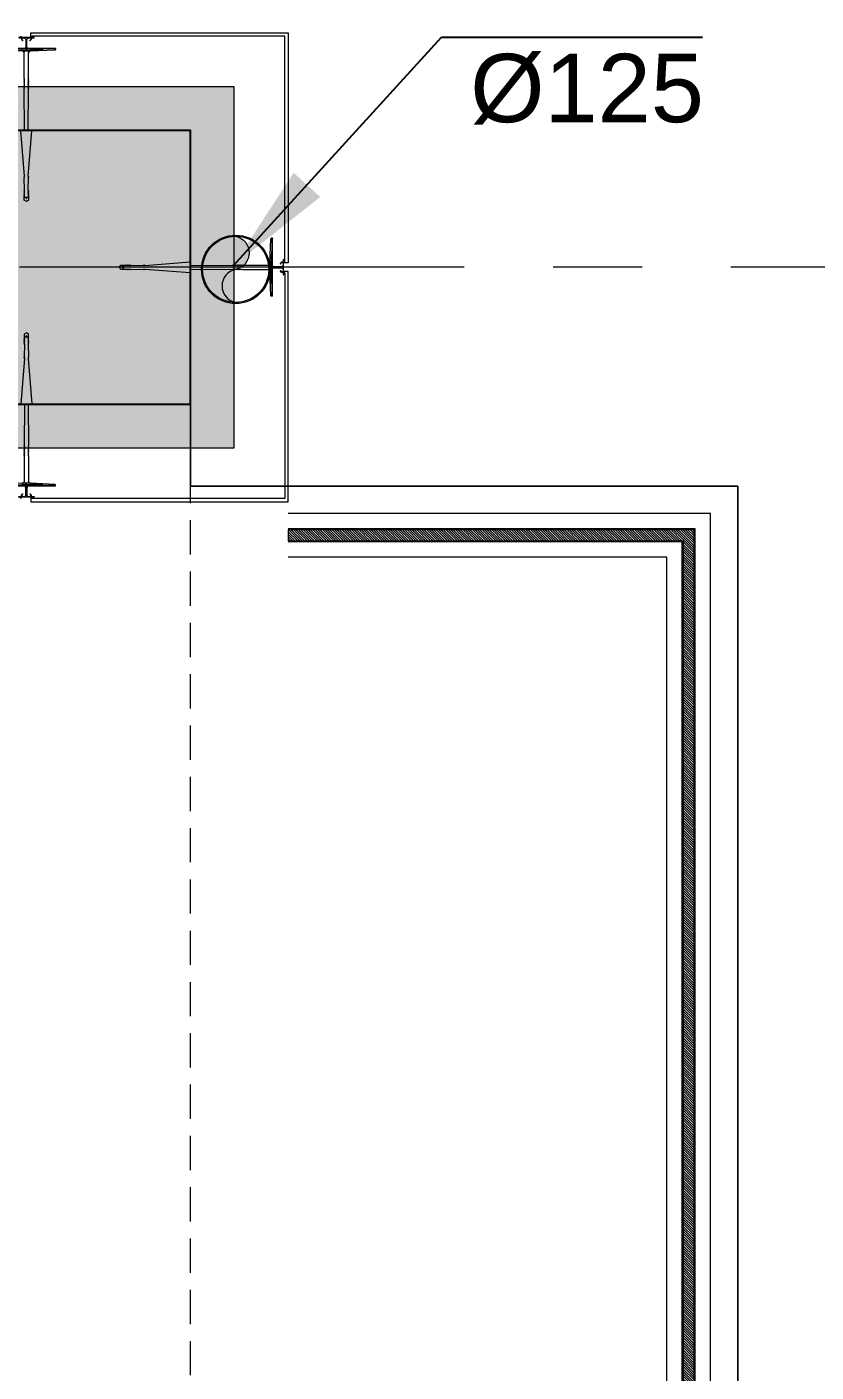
# Model space of a CAD drawing. Header units: centimetres. Extents: x 92587 to 105438, y -55119 to -48334.
# Drawn here: x 96784.2 to 96928.4, y -52284.3 to -52038.4 of the extents above; entities that cross this region are included whole.
import ezdxf

# ---------------------------------------------------------------- set-up
doc = ezdxf.new("R2010")
doc.units = ezdxf.units.CM
doc.header["$LTSCALE"] = 50
doc.header["$MEASUREMENT"] = 0
for name, pattern in [('AUSGEZOGEN', [0]), ('AXES', [2, 1.25, -0.25, 0.25, -0.25]), ('CACHE', [0.375, 0.25, -0.125]), ('CONTINU', [0]), ('CORNER', [20, 0, -20])]:
    doc.linetypes.add(name, pattern=pattern)
for name, color, linetype, lineweight in [('ACITOP', 214, 'Continuous', 18), ('BETON CACHE', 4, 'CACHE', 5), ('CONSOLE ISOL.', 214, 'Continuous', 15), ('ISOLATION', 252, 'Continuous', 0), ('MACONNERIE COUPE', 7, 'Continuous', 30), ('WD_Corner', 154, 'Continuous', 5), ('WD_Dowel', 154, 'Continuous', 5), ('WD_Text_Legende', 154, 'AUSGEZOGEN', 5), ('WINDOWS', 21, 'Continuous', 5)]:
    doc.layers.add(name, color=color, linetype=linetype, lineweight=lineweight)
for name, color, linetype in [('AXES', 10, 'AXES'), ('BETON COUPE', 3, 'CONTINU'), ('BETON TRAME', 252, 'Continuous'), ('BORD', 5, 'Continuous'), ('TEXTE', 7, 'Continuous')]:
    doc.layers.add(name, color=color, linetype=linetype)
doc.layers.add('HYPALON', color=7, linetype='Continuous', true_color=0xffaa00)
doc.layers.add('WD_Assist1', color=6, linetype='CORNER', lineweight=0, plot=False)
doc.styles.add('RS_TEXT_1.50', font='arial.ttf', dxfattribs={"height": 12.5})
doc.dimstyles.new('ISO-25', dxfattribs={"dimtxt": 2.5, "dimasz": 2.5, "dimexe": 1.25, "dimexo": 0.625, "dimtad": 1, "dimtxsty": 'Standard', "dimcen": 2.5, "dimadec": 0, "dimazin": 0, "dimtfac": 1, "dimtmove": 0, "dimatfit": 3, "dimfxl": 1, "dimarcsym": 0})

# ---------------------------------------------------------------- blocks, each defined once
blk = doc.blocks.new('A$C1cd8c289')
at = {"layer": 'AXES', "lineweight": 5, "ltscale": 1.3}
blk.add_line((3195, -1220), (-1985, -1220), dxfattribs=at)
blk = doc.blocks.new('ankeri')
at = {"layer": 'WD_Assist1'}
for p, q in [((-2.32, 5.2), (-2.54, 0.59)), ((-2.22, 5.3), (-2.32, 5.2)), ((-2, 5.3), (-2.22, 5.3)), ((-2, -5.3), (-2, 5.3)), ((-29.75, 0.39), (-30, 0)), ((-30, 0), (-29.75, -0.39)), ((-2.76, 0.39), (-29.75, 0.39)), ((-2.54, 0.59), (-2.76, 0.39)), ((-29.75, -0.39), (-2.76, -0.39)), ((-2.76, -0.39), (-2.54, -0.59)), ((-2.54, -0.59), (-2.32, -5.2)), ((-2.32, -5.2), (-2.22, -5.3)), ((-2.22, -5.3), (-2, -5.3))]:
    blk.add_line(p, q, dxfattribs=at)
at = {"layer": 'WD_Corner', "lineweight": 5}
blk.add_lwpolyline([(-2, 0.1), (-1.85, 0.1, -1), (-1.75, 0.1), (-0.25, 0.1, 0.185242), (-0.1, 0.55), (-0.1, 0.72), (-0.15, 0.73), (-0.15, 0.74), (-0.1, 0.75), (-0.1, 0.85), (-0.3, 0.85), (-0.3, 0.8), (-0.32, 0.8), (-0.33, 0.85), (-0.38, 0.85), (-0.5, 0.73), (-0.47, 0.68), (-0.48, 0.68), (-0.53, 0.7), (-0.54, 0.69), (-0.51, 0.65), (-0.54, 0.62), (-0.61, 0.69), (-0.4, 0.9), (-0.1, 0.9), (-0.1, 1.4), (0, 1.4), (0.05, 1.2), (0, 1.2), (0.05, 1.1), (0, 1.1), (0.25, 1), (0, 1), (0, -1), (0.25, -1), (0, -1.1), (0.05, -1.1), (0, -1.2), (0.05, -1.2), (0, -1.4), (-0.1, -1.4), (-0.1, -0.9), (-0.4, -0.9), (-0.61, -0.69), (-0.54, -0.62), (-0.51, -0.65), (-0.54, -0.69), (-0.53, -0.7), (-0.48, -0.68), (-0.47, -0.68), (-0.5, -0.73), (-0.38, -0.85), (-0.33, -0.85), (-0.32, -0.8), (-0.3, -0.8), (-0.3, -0.85), (-0.1, -0.85), (-0.1, -0.75), (-0.15, -0.74), (-0.15, -0.73), (-0.1, -0.72), (-0.1, -0.55, 0.185242), (-0.25, -0.1), (-1.75, -0.1, -1), (-1.85, -0.1), (-2, -0.1)], format="xyb", close=True, dxfattribs=at)
at = {"layer": 'WD_Dowel'}
for p, q in [((-2.32, 5.2), (-2.54, 0.74)), ((-2, 5.3), (-2.22, 5.3)), ((-2.11, 5.3), (-2.11, -5.3)), ((-2, 5.3), (-2, -5.3)), ((-2.11, 2.94), (-2.32, 2.94)), ((-2.32, 2.94), (-2.32, 0.74)), ((-29.75, 0.39), (-30, 0)), ((-30, 0), (-29.75, -0.39)), ((-28.88, 0.39), (-29.75, 0.39)), ((-29.47, 0.05), (-29.25, 0.09)), ((-29.47, 0.05), (-29.47, -0.05)), ((-29.25, 0.29), (-29.04, 0.37)), ((-29.25, 0.29), (-29.25, -0.29)), ((-28.88, 0.39), (-29.04, 0.34)), ((-29.04, 0.34), (-29.04, 0.37)), ((-28.82, 0.39), (-28.88, 0.39)), ((-28.82, 0.39), (-28.82, 0.34)), ((-28.82, 0.34), (-28.66, 0.39)), ((-28.61, 0.39), (-28.66, 0.39)), ((-28.61, 0.39), (-28.66, 0.39)), ((-28.61, 0.39), (-28.61, 0.34)), ((-28.61, 0.34), (-28.44, 0.39)), ((-28.39, 0.39), (-28.44, 0.39)), ((-28.39, 0.39), (-28.39, 0.34)), ((-28.39, 0.34), (-28.23, 0.39)), ((-28.17, 0.39), (-28.23, 0.39)), ((-28.17, 0.39), (-28.17, 0.34)), ((-28.17, 0.34), (-28.01, 0.39)), ((-27.96, 0.39), (-28.01, 0.39)), ((-27.96, 0.39), (-27.96, 0.34)), ((-27.96, 0.34), (-25.61, 0.39)), ((-25.56, 0.39), (-25.61, 0.39)), ((-25.56, 0.39), (-25.56, 0.34)), ((-25.56, 0.34), (-25.4, 0.39)), ((-25.34, 0.39), (-25.4, 0.39)), ((-25.34, 0.34), (-17.05, 0.99)), ((-25.34, 0.39), (-25.34, 0.34)), ((-17, 0.99), (-17.05, 0.99)), ((-17, 0.99), (-17, 0.34)), ((-17, 0.34), (-9.36, 0.39)), ((-9.3, 0.39), (-9.36, 0.39)), ((-9.3, 0.39), (-9.3, 0.34)), ((-9.3, 0.34), (-9.14, 0.39)), ((-9.09, 0.39), (-9.14, 0.39)), ((-9.09, 0.39), (-9.09, 0.34)), ((-9.09, 0.34), (-8.93, 0.39)), ((-8.87, 0.39), (-8.93, 0.39)), ((-8.87, 0.39), (-8.87, 0.34)), ((-8.87, 0.34), (-8.71, 0.39)), ((-8.66, 0.39), (-8.71, 0.39)), ((-8.66, 0.39), (-8.66, 0.34)), ((-8.66, 0.34), (-8.5, 0.39)), ((-8.44, 0.39), (-8.5, 0.39)), ((-8.44, 0.39), (-8.44, 0.34)), ((-8.44, 0.34), (-8.28, 0.39)), ((-8.23, 0.39), (-8.28, 0.39)), ((-8.23, 0.39), (-8.23, 0.34)), ((-8.23, 0.34), (-8.06, 0.39)), ((-8.01, 0.39), (-8.06, 0.39)), ((-8.01, 0.39), (-8.01, 0.34)), ((-8.01, 0.34), (-7.85, 0.39)), ((-7.79, 0.39), (-7.85, 0.39)), ((-7.79, 0.39), (-7.79, 0.34)), ((-7.79, 0.34), (-7.63, 0.39)), ((-7.58, 0.39), (-7.63, 0.39)), ((-7.58, 0.39), (-7.58, 0.34)), ((-7.58, 0.34), (-7.42, 0.39)), ((-7.42, 0.39), (-2.76, 0.39)), ((-2.54, 0.74), (-2.54, -0.74)), ((-2.54, 0.74), (-2.11, 0.74)), ((-2.11, 0.1), (-2.54, 0.1)), ((-2.32, 0.1), (-2.32, 0.74)), ((-29.75, -0.39), (-28.88, -0.39)), ((-29.25, -0.1), (-29.47, -0.05)), ((-29.25, -0.29), (-29.04, -0.37)), ((-29.04, -0.37), (-29.04, -0.34)), ((-29.04, -0.34), (-28.88, -0.39)), ((-28.82, -0.39), (-28.88, -0.39)), ((-28.82, -0.39), (-28.82, -0.34)), ((-28.82, -0.34), (-28.66, -0.39)), ((-28.61, -0.39), (-28.66, -0.39)), ((-28.61, -0.39), (-28.61, -0.34)), ((-28.61, -0.34), (-28.44, -0.39)), ((-28.39, -0.39), (-28.44, -0.39)), ((-28.39, -0.39), (-28.39, -0.34)), ((-28.39, -0.34), (-28.23, -0.39)), ((-28.17, -0.39), (-28.23, -0.39)), ((-28.17, -0.39), (-28.17, -0.34)), ((-28.17, -0.34), (-28.01, -0.39)), ((-27.96, -0.39), (-28.01, -0.39)), ((-27.96, -0.39), (-27.96, -0.34)), ((-27.96, -0.34), (-25.61, -0.39)), ((-25.56, -0.39), (-25.61, -0.39)), ((-25.56, -0.39), (-25.56, -0.34)), ((-25.56, -0.34), (-25.4, -0.39)), ((-25.34, -0.39), (-25.4, -0.39)), ((-25.34, -0.39), (-25.34, -0.34)), ((-25.34, -0.34), (-17.05, -0.99)), ((-17, -0.99), (-17.05, -0.99)), ((-17, -0.99), (-17, -0.34)), ((-17, -0.34), (-9.36, -0.39)), ((-9.3, -0.39), (-9.36, -0.39)), ((-9.3, -0.39), (-9.3, -0.34)), ((-9.3, -0.34), (-9.14, -0.39)), ((-9.09, -0.39), (-9.14, -0.39)), ((-9.09, -0.39), (-9.09, -0.34)), ((-9.09, -0.34), (-8.93, -0.39)), ((-8.87, -0.39), (-8.93, -0.39)), ((-8.87, -0.39), (-8.87, -0.34)), ((-8.87, -0.34), (-8.71, -0.39)), ((-8.66, -0.39), (-8.71, -0.39)), ((-8.66, -0.39), (-8.66, -0.34)), ((-8.66, -0.34), (-8.5, -0.39)), ((-8.44, -0.39), (-8.5, -0.39)), ((-8.44, -0.39), (-8.44, -0.34)), ((-8.44, -0.34), (-8.28, -0.39)), ((-8.23, -0.39), (-8.28, -0.39)), ((-8.23, -0.39), (-8.23, -0.34)), ((-8.23, -0.34), (-8.06, -0.39)), ((-8.01, -0.39), (-8.06, -0.39)), ((-8.01, -0.39), (-8.01, -0.34)), ((-8.01, -0.34), (-7.85, -0.39)), ((-7.79, -0.39), (-7.85, -0.39)), ((-7.79, -0.39), (-7.79, -0.34)), ((-7.79, -0.34), (-7.63, -0.39)), ((-7.58, -0.39), (-7.63, -0.39)), ((-7.58, -0.39), (-7.58, -0.34)), ((-7.58, -0.34), (-7.42, -0.39)), ((-7.42, -0.39), (-2.76, -0.39)), ((-2.11, -0.1), (-2.54, -0.1)), ((-2.54, -0.74), (-2.11, -0.74)), ((-2.54, -0.74), (-2.32, -5.2)), ((-2.32, -0.74), (-2.32, -0.1)), ((-2.22, -2.94), (-2.32, -0.74)), ((-2.11, -2.94), (-2.22, -2.94)), ((-2, -5.3), (-2.22, -5.3))]:
    blk.add_line(p, q, dxfattribs=at)
for centre, major_axis, start_param, end_param in [((-2.22, 5.2), (0.108, 0), 1.570796, 3.141593), ((-2.76, 0.59), (0.216, 0), -1.570795, 0), ((-2.76, -0.59), (-0.216, 0), 3.141593, 4.712389), ((-2.22, -5.2), (0.108, 0), 3.141593, 4.712389)]:
    blk.add_ellipse(centre, major_axis=major_axis, ratio=0.909091, start_param=start_param, end_param=end_param, dxfattribs=at)
blk = doc.blocks.new('A$C2225a440')
at = {"layer": 'ACITOP', "ltscale": 0.5, "true_color": 0x2776bb, "transparency": 33554559}
h = blk.add_hatch(color=152, dxfattribs=at)
h.dxf.hatch_style = 1
h.paths.add_polyline_path([(0, 6.05, 0.414214), (-6.05, 0, 0.414214), (0, -6.05, -0.823148), (0, 0, 0.810651)])
at = {"layer": 'ACITOP', "ltscale": 0.5}
blk.add_lwpolyline([(0, 6.05, -0.810651), (0, 0, 0.823148), (0, -6.05)], format="xyb", dxfattribs=at)
for radius in [6.25, 6.05]:
    blk.add_circle((0, 0), radius, dxfattribs=at)

msp = doc.modelspace()

# ---------------------------------------------------------------- hatches: boundary and pattern name
at = {"layer": 'BETON TRAME', "transparency": 33554559}
h = msp.add_hatch(color=256, dxfattribs=at)
h.dxf.hatch_style = 1
h.paths.add_polyline_path([(95944.11, -52797.36), (95979.11, -52797.36), (95979.11, -53447.36), (95944.11, -53447.36), (95944.11, -53272.36), (95484.11, -53272.36), (95484.11, -53447.36), (95449.11, -53447.36), (95449.11, -52797.36), (95484.11, -52797.36), (95484.11, -53232.36), (95694.11, -53232.36), (95694.11, -52902.36), (95734.11, -52902.36), (95734.11, -53232.36), (95944.11, -53232.36)])
h.paths.add_polyline_path([(96814.11, -54122.36), (96814.11, -54072.36), (96679.11, -54072.36), (96679.11, -54122.36)])
h.paths.add_polyline_path([(96079.11, -54122.36), (96079.11, -54072.36), (95944.11, -54072.36), (95944.11, -54122.36)])
h.paths.add_polyline_path([(95484.11, -54122.36), (95484.11, -54072.36), (95349.11, -54072.36), (95349.11, -54122.36)])
h.paths.add_polyline_path([(94749.11, -54122.36), (94749.11, -54072.36), (94614.11, -54072.36), (94614.11, -54122.36)])
h.paths.add_polyline_path([(94749.11, -53447.36), (94749.11, -53397.36), (94614.11, -53397.36), (94614.11, -53447.36)])
h.paths.add_polyline_path([(96814.11, -53447.36), (96814.11, -53397.36), (96679.11, -53397.36), (96679.11, -53447.36)])
h.paths.add_polyline_path([(96814.11, -52847.36), (96814.11, -52797.36), (96679.11, -52797.36), (96679.11, -52847.36)])
h.paths.add_polyline_path([(94749.11, -52847.36), (94749.11, -52797.36), (94614.11, -52797.36), (94614.11, -52847.36)])
h.paths.add_polyline_path([(94749.11, -52107.36), (94749.11, -52057.36), (94614.11, -52057.36), (94614.11, -52107.36)])
h.paths.add_polyline_path([(96679.11, -52057.36), (96679.11, -52107.36), (96814.11, -52107.36), (96814.11, -52057.36)])
h.paths.add_polyline_path([(95984.11, -52107.36), (95984.11, -52057.36), (95874.11, -52057.36), (95874.11, -52107.36)])
h.paths.add_polyline_path([(95554.11, -52107.36), (95554.11, -52057.36), (95444.11, -52057.36), (95444.11, -52107.36)])
h.paths.add_polyline_path([(95579.11, -52057.36), (95554.11, -52057.36), (95554.11, -52562.36), (95579.11, -52562.36)])
h.paths.add_polyline_path([(95874.11, -52057.36), (95849.11, -52057.36), (95849.11, -52562.36), (95874.11, -52562.36)])
at = {"layer": 'ISOLATION', "transparency": 33554687}
h = msp.add_hatch(dxfattribs=at)
h.set_pattern_fill('INSUL', color=256, scale=10, angle=45)
h.set_pattern_definition([(45, (95330.019, -52616.9036), (-2.65165, 2.65165), []), (45, (95329.1353, -52616.0197), (-2.65165, 2.65165), [1.25, -1.25]), (45, (95328.2514, -52615.136), (-2.65165, 2.65165), [1.25, -1.25])])
h.paths.add_polyline_path([(96704.11, -52107.36), (96704.11, -52154.25), (96712.11, -52154.25), (96712.11, -52115.36), (96822.11, -52115.36), (96822.11, -52049.36), (96624.11, -52049.36), (96624.11, -52057.36), (96814.11, -52057.36), (96814.11, -52107.36)])
at = {"layer": 'WINDOWS'}
h = msp.add_hatch(dxfattribs=at)
h.set_pattern_fill('ANSI31', color=140, scale=2.5, angle=450)
h.set_pattern_definition([(135, (95325.01916, -52616.90362), (-0.22097087, -0.22097087), [])])
h.paths.add_polyline_path([(96831.96, -52130.36), (96831.96, -52132.36), (96904.11, -52132.36), (96904.11, -52452.36), (96814.11, -52452.36), (96814.11, -52454.36), (96906.11, -52454.36), (96906.11, -52130.36)])

# ---------------------------------------------------------------- linework, layer by layer
at = {"layer": 'BETON CACHE', "lineweight": 5, "ltscale": 0.5}
msp.add_lwpolyline([(94614.11, -54122.36), (96814.11, -54122.36), (96814.11, -52057.36), (94614.11, -52057.36)], close=True, dxfattribs=at)
at = {"layer": 'BETON COUPE'}
msp.add_lwpolyline([(96679.11, -52057.36), (96679.11, -52107.36), (96814.11, -52107.36), (96814.11, -52057.36)], close=True, dxfattribs=at)
at = {"layer": 'BORD', "lineweight": 5, "ltscale": 0.5}
msp.add_lwpolyline([(96914.11, -54057.36), (96914.11, -53782.36), (96814.11, -53782.36), (96814.11, -52462.36), (96914.11, -52462.36), (96914.11, -52122.36), (96814.11, -52122.36), (96814.11, -52057.36), (94614.11, -52057.36), (94614.11, -52122.36), (94514.11, -52122.36), (94514.11, -52462.36), (94614.11, -52462.36), (94614.11, -53782.36), (94514.11, -53782.36), (94514.11, -54057.36)], dxfattribs=at)
at = {"layer": 'CONSOLE ISOL.'}
msp.add_lwpolyline([(96119.11, -52902.36), (96109.11, -52902.36), (96109.11, -52632.36), (95944.11, -52632.36), (95944.11, -52552.36), (95861.61, -52552.36), (95861.61, -52057.36), (96814.11, -52057.36), (96814.11, -52122.36), (96914.11, -52122.36), (96914.11, -52462.36), (96814.11, -52462.36), (96814.11, -53122.36), (96119.11, -53122.36)], close=True, dxfattribs=at)
at = {"layer": 'HYPALON', "lineweight": 5, "ltscale": 0.5}
for points in [[(96814.11, -52457.36), (96909.11, -52457.36), (96909.11, -52127.36), (96831.96, -52127.36)], [(96814.11, -52454.56), (96906.31, -52454.56), (96906.31, -52130.16), (96831.96, -52130.16)], [(96814.11, -52452.16), (96903.91, -52452.16), (96903.91, -52132.56), (96831.96, -52132.56)], [(96814.11, -52449.36), (96901.11, -52449.36), (96901.11, -52135.36), (96831.96, -52135.36)]]:
    msp.add_lwpolyline(points, dxfattribs=at)
at = {"layer": 'ISOLATION', "lineweight": 5, "ltscale": 0.5}
msp.add_lwpolyline([(96704.11, -52107.36), (96704.11, -52154.25), (96712.11, -52154.25), (96712.11, -52115.36), (96822.11, -52115.36), (96822.11, -52049.36), (96624.11, -52049.36), (96624.11, -52057.36), (96814.11, -52057.36), (96814.11, -52107.36)], close=True, dxfattribs=at)
at = {"layer": 'WD_Corner', "lineweight": 5, "ltscale": 0.5}
for points in [[(96831.11, -52081.36), (96831.36, -52081.36), (96831.36, -52040.11), (96785.11, -52040.11), (96785.11, -52040.36), (96784.91, -52040.36), (96784.91, -52039.51), (96831.96, -52039.51), (96831.96, -52081.56), (96831.11, -52081.56)], [(96831.11, -52083.36), (96831.36, -52083.36), (96831.36, -52124.61), (96785.11, -52124.61), (96785.11, -52124.36), (96784.91, -52124.36), (96784.91, -52125.21), (96831.96, -52125.21), (96831.96, -52083.16), (96831.11, -52083.16)]]:
    msp.add_lwpolyline(points, close=True, dxfattribs=at)
at = {"layer": 'WINDOWS', "color": 140}
msp.add_lwpolyline([(96831.96, -52130.36), (96831.96, -52132.36), (96904.11, -52132.36), (96904.11, -52452.36), (96814.11, -52452.36), (96814.11, -52454.36), (96906.11, -52454.36), (96906.11, -52130.36)], close=True, dxfattribs=at)

# ---------------------------------------------------------------- block references
at = {"layer": 'ACITOP', "ltscale": 0.5}
msp.add_blockref('A$C2225a440', (96822.36, -52082.75), dxfattribs=at)
at = {"layer": 'MACONNERIE COUPE', "lineweight": 5, "ltscale": 0.5}
msp.add_blockref('A$C1cd8c289', (94709.11, -50862.36), dxfattribs=at)
at = {"layer": 'WD_Text_Legende', "xscale": -1}
for p, rotation in [((96784.11, -52040.36), 269.9999991833865), ((96831.11, -52082.36), 179.9999991833866)]:
    msp.add_blockref('ankeri', p, dxfattribs=dict(at, rotation=rotation))
at = {"layer": 'WD_Text_Legende', "rotation": 269.9999991833865}
msp.add_blockref('ankeri', (96784.11, -52124.36), dxfattribs=at)

# ---------------------------------------------------------------- texts
at = {"layer": 'TEXTE', "insert": (96865.21, -52022.52), "char_height": 12.5, "width": 4.547473508864641e-13, "attachment_point": 1, "style": 'RS_TEXT_1.50'}
msp.add_mtext('ULLUK\\P%%C125', dxfattribs=at)

# ---------------------------------------------------------------- leaders
at = {"layer": 'TEXTE', "color": 1, "linetype": 'ByBlock', "lineweight": 13}
msp.add_leader([(96821.91, -52082.09), (96859.96, -52040.32), (96907.67, -52040.32)], dimstyle='ISO-25', override={"dimasz": 20, "dimtad": 0}, dxfattribs=at)

doc.saveas('drawing.dxf')
